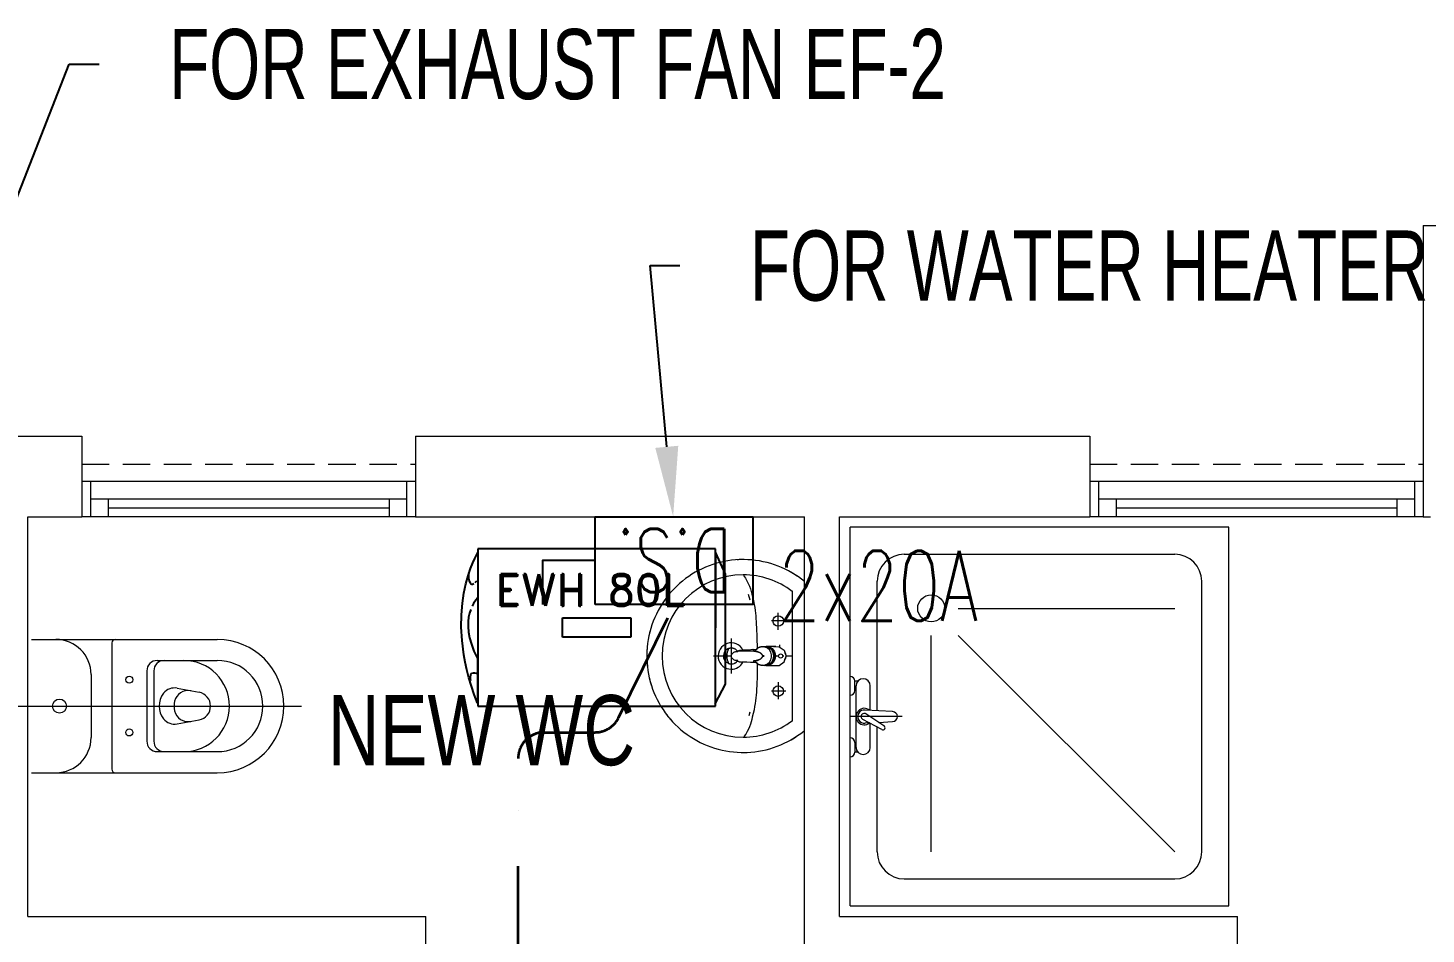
# Model space of a CAD drawing. Header units: inches. Extents: x -12418 to 57169, y -29325 to 19878.
# Drawn here: x 15618 to 19606, y 7383 to 9966 of the extents above; entities that cross this region are included whole.
import ezdxf
from ezdxf import colors
from ezdxf.entities.mleader import LeaderData, LeaderLine
from ezdxf.enums import TextEntityAlignment as Align
from ezdxf.math import Vec2, Vec3

# ---------------------------------------------------------------- set-up
doc = ezdxf.new("R2010")
doc.units = ezdxf.units.IN
doc.header["$LTSCALE"] = 25
doc.header["$MEASUREMENT"] = 0
doc.linetypes.add('00-Ground Floor$0$HIDDEN2', pattern=[0.1875, 0.125, -0.0625])
doc.linetypes.add('DASHDOT', pattern=[25.4, 12.7, -6.35, 0, -6.35])
doc.layers.get('0').update_dxf_attribs({"color": 8})
for name, color, linetype, lineweight in [('00-Ground Floor$0$72_EGR_BASE_TEXT', 252, 'Continuous', 5), ('00-Ground Floor$0$Aluminum', 251, 'Continuous', 5), ('00-Ground Floor$0$LOADING', 253, 'Continuous', 5), ('00-Ground Floor$0$P-SANR-FIXT', 6, 'Continuous', 18), ('00-Ground Floor$0$P-SANR-FIXT-1', 6, 'Continuous', 13), ('00-Ground Floor$0$Proj', 251, 'Continuous', 5), ('00-Ground Floor$0$SANIT', 250, 'Continuous', 5), ('00-Ground Floor$0$Walls', 251, 'Continuous', 5), ('E-LITE-CLNG-CNDT', 6, 'DASHDOT', 35), ('E-POWR-CIRC-NUMB', 6, 'Continuous', 25), ('E-POWR-CLNG-CNDT', 6, 'DASHDOT', 35), ('E-POWR-CTRL-NUMB', 6, 'Continuous', 25), ('E-POWR-TEXT @ 100', 6, 'Continuous', 25)]:
    doc.layers.add(name, color=color, linetype=linetype, lineweight=lineweight)
for name, color, linetype in [('E-POWR-IDEN', 101, 'Continuous'), ('e-powr-swch @ 100', 191, 'Continuous'), ('PW-ACCESSORIES', 253, 'Continuous'), ('SN-RW', 3, 'Continuous')]:
    doc.layers.add(name, color=color, linetype=linetype)
doc.styles.add('00-Ground Floor$0$X3G_ENTITY_2587F5', font='swisscl.ttf', dxfattribs={"height": 200})
doc.styles.add('DC_Elc_Romans', font='elc_romans.shx', dxfattribs={"width": 0.7})
doc.styles.add('DC_Simplex', font='SIMPLEX.shx', dxfattribs={"width": 0.7})
doc.styles.add('ROMAND', font='romand.shx')

# ---------------------------------------------------------------- blocks, each defined once
blk = doc.blocks.new('00-Ground Floor$0$SHOWER TRAY 80x80')
at = {"layer": '00-Ground Floor$0$SANIT'}
for p, q in [((0, 0), (0, 0.8)), ((0.8, 0.8), (0, 0.8)), ((0.8, 0), (0.8, 0.8)), ((0.1143, 0.7429), (0.6857, 0.7429)), ((0.0571, 0.4124), (0.0571, 0.6857)), ((0.7429, 0.1143), (0.7429, 0.6857)), ((0.2286, 0.6286), (0.6857, 0.6286)), ((0.1714, 0.1143), (0.1714, 0.5714)), ((0.2286, 0.5714), (0.6857, 0.1143)), ((0.01, 0.455), (0.01, 0.475)), ((0.0163, 0.475), (0.01, 0.475)), ((0.0125, 0.455), (0.01, 0.455)), ((0.0125, 0.335), (0.0125, 0.465)), ((0.0425, 0.4133), (0.0425, 0.465)), ((0.0895, 0.4105), (0.0316, 0.4139)), ((0.11, 0.4), (0, 0.4)), ((0.0667, 0.3728), (0.0271, 0.3939)), ((0.0407, 0.3866), (0.0316, 0.3861)), ((0.0715, 0.3808), (0.0334, 0.4058)), ((0.0425, 0.335), (0.0425, 0.3857)), ((0.0608, 0.3878), (0.0895, 0.3895)), ((0.0571, 0.1143), (0.0571, 0.3779)), ((0.01, 0.345), (0.01, 0.325)), ((0.0125, 0.345), (0.01, 0.345)), ((0.0163, 0.325), (0.01, 0.325)), ((0.1143, 0.0571), (0.6857, 0.0571)), ((0, 0), (0.8, 0))]:
    blk.add_line(p, q, dxfattribs=at)
blk.add_circle((0.1714, 0.6286), 0.0286, dxfattribs=at)
for centre, radius, start, end in [((0.1143, 0.6857), 0.0571, 90, 180), ((0.6857, 0.6857), 0.0571, 360, 90), ((0, 0.475), 0.01, 0, 90), ((0.0275, 0.465), 0.015, 0, 180), ((0, 0.455), 0.01, 270, 0), ((0.03, 0.4), 0.0175, 49.632, 309.2526), ((0.03, 0.4), 0.014, 83.2671, 276.7329), ((0.03, 0.4), 0.00676, 54.0423, 244.5873), ((0.0895, 0.4), 0.0105, 270, 90), ((0, 0.345), 0.01, 0, 90), ((0.0691, 0.3768), 0.00467, 239.3148, 59.3148), ((0, 0.325), 0.01, 270, 0), ((0.0275, 0.335), 0.015, 180, 0), ((0.1143, 0.1143), 0.0571, 180, 270), ((0.6857, 0.1143), 0.0571, 270, 360)]:
    blk.add_arc(centre, radius, start, end, dxfattribs=at)
blk = doc.blocks.new('00-Ground Floor$0$FP_138-161_A_00_GFL_-0_080_Einreichung_Grundrisse_100')
at = {"layer": '00-Ground Floor$0$P-SANR-FIXT'}
blk.add_line((-0.0044, -0.0019), (-0.0045, -0.0021), dxfattribs=at)
at = {"layer": '00-Ground Floor$0$P-SANR-FIXT', "flags": 128}
blk.add_lwpolyline([(-0.0057, -0.0037), (-0.0058, -0.0039), (-0.006, -0.004)], dxfattribs=at)
blk = doc.blocks.new('00-Ground Floor$0$FP_139-161_A_00_GFL_-0_080_Einreichung_Grundrisse_100')
at = {"layer": '00-Ground Floor$0$P-SANR-FIXT'}
blk.add_line((0.0045, -0.0022), (0.0044, -0.002), dxfattribs=at)
at = {"layer": '00-Ground Floor$0$P-SANR-FIXT', "flags": 128}
blk.add_lwpolyline([(0.006, -0.004), (0.0059, -0.0039), (0.0057, -0.0038)], dxfattribs=at)
blk = doc.blocks.new('00-Ground Floor$0$IS_Ceraplus_B8204_BIM_BG _1_ - B8204AA - CERAPLUS single lever basin mixer with pop-up waste-V137-161_A_00_GFL_-0_080_Einreichung_Grundrisse_100')
at = {"layer": '00-Ground Floor$0$P-SANR-FIXT-1'}
h = blk.add_hatch(dxfattribs=at)
h.set_pattern_fill('FP_26', color=256, style=0, pattern_type=2)
h.set_pattern_definition([(225, (0.009, 0), (0.010607, -0.010607), []), (315, (0.009, 0), (0.010607, 0.010607), [])])
h.paths.add_polyline_path([(0.0056, -0.002), (0.0058, -0.0024), (0.0058, -0.0021)])
h.paths.add_polyline_path([(0.007, -0.0039), (0.0088, -0.0045), (0.0084, -0.0043)])
at = {"layer": '00-Ground Floor$0$LOADING'}
for p, q in [((-0.028, 0), (-0.028, -0.0281)), ((-0.0274, -0.0337), (-0.0271, -0.0392)), ((-0.0262, -0.0282), (-0.0263, -0.0287)), ((0.0263, -0.0287), (0.0262, -0.0282)), ((0.0262, -0.0293), (0.0263, -0.0287)), ((0.0271, -0.0392), (0.0274, -0.0337)), ((0.028, -0.0281), (0.028, 0)), ((-0.0137, -0.0512), (-0.0129, -0.0517)), ((0.0124, -0.052), (0.0133, -0.0515)), ((0.014, -0.0647), (0.0133, -0.1077)), ((0.0185, -0.0618), (0.019, -0.0539)), ((0.019, -0.0539), (0.0188, -0.0561))]:
    blk.add_line(p, q, dxfattribs=at)
at = {"layer": '00-Ground Floor$0$LOADING', "flags": 128}
for points in [[(-0.0272, -0.0069), (-0.0266, 0.009), (-0.0165, 0.0236), (0, 0.0291)], [(0.0272, -0.0069), (0.0266, 0.009), (0.0165, 0.0236), (0, 0.0291)], [(-0.0271, -0.0393), (-0.027, -0.0403), (-0.0269, -0.0414), (-0.0267, -0.0424), (-0.0265, -0.0434), (-0.0262, -0.0444), (-0.0259, -0.0454), (-0.0255, -0.0464), (-0.0252, -0.0474), (-0.0247, -0.0484), (-0.0243, -0.0493), (-0.0238, -0.0502), (-0.0232, -0.0511), (-0.0226, -0.052), (-0.022, -0.0529), (-0.0214, -0.0537), (-0.0207, -0.0545), (-0.0199, -0.0553), (-0.0192, -0.0561), (-0.0184, -0.0568), (-0.0176, -0.0575), (-0.0173, -0.0577)], [(-0.0176, -0.0568), (-0.0224, -0.0513), (-0.0254, -0.0448), (-0.0264, -0.0376), (-0.0253, -0.0305), (-0.0222, -0.024), (-0.0172, -0.0186), (-0.0109, -0.0147), (-0.0037, -0.0127), (0.0037, -0.0127), (0.0109, -0.0147), (0.0172, -0.0186), (0.0222, -0.024), (0.0253, -0.0305), (0.0264, -0.0376), (0.0254, -0.0448), (0.0224, -0.0513), (0.0176, -0.0568)], [(0.0173, -0.0577), (0.0181, -0.057), (0.0189, -0.0563), (0.0197, -0.0556), (0.0204, -0.0548), (0.0211, -0.054), (0.0218, -0.0532), (0.0224, -0.0523), (0.023, -0.0514), (0.0236, -0.0505), (0.0241, -0.0496), (0.0246, -0.0487), (0.025, -0.0477), (0.0254, -0.0467), (0.0258, -0.0458), (0.0261, -0.0448), (0.0264, -0.0437), (0.0266, -0.0427), (0.0268, -0.0417), (0.027, -0.0407), (0.0271, -0.0396), (0.0271, -0.0393)], [(-0.019, -0.0539), (-0.0185, -0.0615), (-0.0185, -0.0618)], [(-0.0181, -0.0728), (-0.0177, -0.083), (-0.0172, -0.0938)], [(-0.0162, -0.0579), (-0.0156, -0.058), (-0.0151, -0.0581), (-0.0146, -0.0583), (-0.0142, -0.0586), (-0.0139, -0.0588), (-0.0138, -0.0591)], [(-0.0138, -0.0591), (-0.0139, -0.0612), (-0.014, -0.0633)], [(0.0138, -0.0591), (0.0139, -0.0588), (0.0142, -0.0586), (0.0146, -0.0583), (0.0151, -0.0581), (0.0156, -0.058), (0.0162, -0.0579)], [(0.014, -0.0633), (0.0139, -0.0612), (0.0138, -0.0591)], [(0.0171, -0.0578), (0.0174, -0.0575), (0.0176, -0.0568)], [(0.0172, -0.0938), (0.0177, -0.083), (0.0181, -0.0728)], [(0.0184, -0.0651), (0.0184, -0.0652), (0.0184, -0.0652), (0.0184, -0.0652), (0.0184, -0.0654), (0.0184, -0.0655)], [(-0.0129, -0.1142), (-0.0124, -0.1161), (-0.0118, -0.1179), (-0.0109, -0.1197), (-0.0098, -0.1214), (-0.0084, -0.123), (-0.0067, -0.1244), (-0.0047, -0.1255), (-0.0025, -0.1263), (0, -0.1266)], [(0, -0.1266), (0.0025, -0.1263), (0.0047, -0.1255), (0.0067, -0.1244), (0.0084, -0.123), (0.0098, -0.1214), (0.0109, -0.1197), (0.0118, -0.1179), (0.0124, -0.1161), (0.0129, -0.1142)]]:
    blk.add_lwpolyline(points, dxfattribs=at)
at = {"layer": '00-Ground Floor$0$LOADING'}
for centre, radius, start, end in [((0, 0.0135), 0.00603, 0, 180), ((0, 0.0135), 0.00603, 180, 0), ((-0.009, 0), 0.005, 300, 315), ((0.009, 0), 0.005, 225, 240)]:
    blk.add_arc(centre, radius, start, end, dxfattribs=at)
for centre, major_axis, start_param, end_param in [((0, -0.0281), (-0.028, 0), 4.712389, 6.47291), ((0, -0.0321), (0.0275, 0), 3.141823, 3.202701), ((0, -0.0321), (0.0275, 0), 3.239313, 3.439417), ((0, -0.0281), (0.028, 0), 3.371221, 3.483334), ((0, -0.0287), (0.0267, 0), 1.570796, 3.036556), ((0, -0.0287), (0.0263, 0), 2.625648, 2.791756), ((0, -0.0287), (-0.0263, 0), 4.712389, 5.759587), ((0, -0.0281), (0.028, 0), 6.093357, 7.853982), ((0, -0.0287), (0.0267, 0), 0.105099, 1.570796), ((0, -0.0287), (0.0262, 0), 0.523599, 1.570796), ((0, -0.0287), (0.0262, 0), 0.349919, 0.515945), ((0, -0.0287), (0.0267, 0), 6.059374, 6.108652), ((0, -0.0321), (0.0275, 0), 5.985527, 6.185455), ((0, -0.0281), (0.028, 0), 5.94107, 6.05344), ((0, -0.0321), (0.0275, 0), 6.222066, 6.282955), ((0, -0.0312), (0.0248, 0), 4.111947, 4.191073), ((0, -0.0281), (0.028, 0), 4.202431, 4.259552), ((0, -0.0287), (0.0263, 0), 4.169225, 4.2325), ((0, -0.0281), (0.028, 0), 5.172057, 5.222265)]:
    blk.add_ellipse(centre, major_axis=major_axis, ratio=0.961262, start_param=start_param, end_param=end_param, dxfattribs=at)
for points, knots in [([(-0.0215, -0.0162), (-0.0216, -0.0163), (-0.0219, -0.0167), (-0.0227, -0.0177), (-0.0238, -0.0192), (-0.0249, -0.0211), (-0.0258, -0.0231), (-0.0266, -0.0253), (-0.0273, -0.0282), (-0.0275, -0.0305), (-0.0275, -0.0321)], [0.7859035, 0.7859035, 0.7859035, 0.7859035, 0.7916667, 0.8055556, 0.8333333, 0.8611111, 0.8888889, 0.9166667, 0.9444444, 1, 1, 1, 1]), ([(0.021, -0.0157), (0.0208, -0.0154), (0.0203, -0.0149), (0.0192, -0.0139), (0.0177, -0.0127), (0.0161, -0.0117), (0.0148, -0.0109), (0.0138, -0.0104), (0.0127, -0.0099), (0.0113, -0.0093), (0.0087, -0.0084), (0.0048, -0.0075), (0, -0.0071), (-0.0048, -0.0075), (-0.0087, -0.0084), (-0.0113, -0.0093), (-0.0127, -0.0099), (-0.0138, -0.0104), (-0.0148, -0.0109), (-0.0161, -0.0117), (-0.0177, -0.0127), (-0.0191, -0.0139), (-0.0202, -0.0149), (-0.0208, -0.0154), (-0.021, -0.0157)], [0.2222222, 0.2222222, 0.2222222, 0.2222222, 0.2361111, 0.25, 0.2777778, 0.3055556, 0.3194444, 0.3333333, 0.3472222, 0.3611111, 0.3888889, 0.4444444, 0.5, 0.5555556, 0.6111111, 0.6388889, 0.6527778, 0.6666667, 0.6805556, 0.6944444, 0.7222222, 0.75, 0.7638889, 0.7777778, 0.7777778, 0.7777778, 0.7777778]), ([(0, -0.0378), (-0.0005, -0.038), (-0.0012, -0.0384), (-0.0021, -0.0389), (-0.0028, -0.0393), (-0.0035, -0.0397), (-0.0042, -0.04), (-0.0049, -0.0405), (-0.0055, -0.0409), (-0.0061, -0.0414), (-0.0067, -0.0419), (-0.0072, -0.0424), (-0.0078, -0.0429), (-0.0083, -0.0435), (-0.0088, -0.0441), (-0.0092, -0.0446), (-0.0096, -0.0452), (-0.01, -0.0459), (-0.0103, -0.0466), (-0.0105, -0.0472), (-0.0107, -0.0477), (-0.0108, -0.0481), (-0.0109, -0.0484), (-0.0111, -0.0489), (-0.0114, -0.0497), (-0.0118, -0.0509), (-0.0122, -0.0521), (-0.0124, -0.053), (-0.0126, -0.0537), (-0.0128, -0.0544), (-0.0129, -0.0552), (-0.0131, -0.0559), (-0.0132, -0.0566), (-0.0134, -0.0572), (-0.0136, -0.0581), (-0.0137, -0.0587), (-0.0138, -0.0591)], [0, 0, 0, 0, 0.055556, 0.083333, 0.111111, 0.138889, 0.166667, 0.194444, 0.222222, 0.25, 0.277778, 0.305556, 0.333333, 0.361111, 0.388889, 0.416667, 0.444444, 0.472222, 0.5, 0.527778, 0.541667, 0.555556, 0.569444, 0.583333, 0.611111, 0.666667, 0.722222, 0.75, 0.777778, 0.805556, 0.833333, 0.861111, 0.888889, 0.916667, 0.944444, 1, 1, 1, 1]), ([(0, -0.0357), (-0.0006, -0.0357), (-0.0013, -0.0357), (-0.002, -0.0357), (-0.0022, -0.0357)], [0, 0, 0, 0, 0.1, 0.1298359, 0.1298359, 0.1298359, 0.1298359]), ([(0.0022, -0.0357), (0.002, -0.0357), (0.0013, -0.0357), (0.0006, -0.0357), (0, -0.0357)], [0.8701578, 0.8701578, 0.8701578, 0.8701578, 0.9, 1, 1, 1, 1]), ([(0.0138, -0.0591), (0.0137, -0.0587), (0.0136, -0.0581), (0.0134, -0.0572), (0.0132, -0.0566), (0.0131, -0.0559), (0.0129, -0.0552), (0.0128, -0.0544), (0.0126, -0.0537), (0.0124, -0.053), (0.0122, -0.0521), (0.0118, -0.0509), (0.0114, -0.0497), (0.0111, -0.0489), (0.0109, -0.0484), (0.0108, -0.0481), (0.0107, -0.0477), (0.0105, -0.0472), (0.0103, -0.0466), (0.01, -0.0459), (0.0096, -0.0452), (0.0092, -0.0446), (0.0088, -0.0441), (0.0083, -0.0435), (0.0078, -0.0429), (0.0072, -0.0424), (0.0067, -0.0419), (0.0061, -0.0414), (0.0055, -0.0409), (0.0049, -0.0405), (0.0042, -0.04), (0.0035, -0.0397), (0.0028, -0.0393), (0.0021, -0.0389), (0.0012, -0.0384), (0.0005, -0.038), (0, -0.0378)], [0, 0, 0, 0, 0.055556, 0.083333, 0.111111, 0.138889, 0.166667, 0.194444, 0.222222, 0.25, 0.277778, 0.333333, 0.388889, 0.416667, 0.430556, 0.444444, 0.458333, 0.472222, 0.5, 0.527778, 0.555556, 0.583333, 0.611111, 0.638889, 0.666667, 0.694444, 0.722222, 0.75, 0.777778, 0.805556, 0.833333, 0.861111, 0.888889, 0.916667, 0.944444, 1, 1, 1, 1]), ([(0.0275, -0.0321), (0.0275, -0.0305), (0.0273, -0.0282), (0.0266, -0.0253), (0.0258, -0.0231), (0.0249, -0.0211), (0.0238, -0.0192), (0.0227, -0.0177), (0.0219, -0.0167), (0.0216, -0.0163), (0.0215, -0.0162)], [0, 0, 0, 0, 0.0555556, 0.0833333, 0.1111111, 0.1388889, 0.1666667, 0.1944444, 0.2083333, 0.2142181, 0.2142181, 0.2142181, 0.2142181]), ([(-0.0188, -0.0538), (-0.0188, -0.0547), (-0.0186, -0.0582), (-0.0185, -0.0619), (-0.0184, -0.0646)], [0.6724021, 0.6724021, 0.6724021, 0.6724021, 0.75, 1, 1, 1, 1]), ([(-0.0162, -0.0579), (-0.0162, -0.0578), (-0.0163, -0.0578), (-0.0165, -0.0577), (-0.0166, -0.0575), (-0.0167, -0.0574), (-0.0169, -0.0573), (-0.017, -0.0572), (-0.0172, -0.0571), (-0.0173, -0.057), (-0.0175, -0.0569), (-0.0176, -0.0568)], [0, 0, 0, 0, 0.1, 0.2, 0.3, 0.4, 0.5, 0.6, 0.7, 0.8, 1, 1, 1, 1]), ([(-0.0148, -0.0587), (-0.015, -0.0586), (-0.0159, -0.0583), (-0.0167, -0.058), (-0.0172, -0.0578)], [0.8, 0.8, 0.8, 0.8, 0.85, 1, 1, 1, 1]), ([(0.0141, -0.0613), (0.0141, -0.0611), (0.0143, -0.0608), (0.0145, -0.0604), (0.0148, -0.06), (0.0151, -0.0596), (0.0153, -0.0594), (0.0155, -0.0592), (0.0156, -0.059), (0.0158, -0.0588), (0.016, -0.0587), (0.0163, -0.0585), (0.0165, -0.0583), (0.0166, -0.0582)], [0.3333333, 0.3333333, 0.3333333, 0.3333333, 0.4166667, 0.5, 0.5833333, 0.6666667, 0.7083333, 0.75, 0.7916667, 0.8333333, 0.875, 0.9166667, 1, 1, 1, 1]), ([(0.0176, -0.0568), (0.0175, -0.0569), (0.0173, -0.057), (0.0172, -0.0571), (0.017, -0.0572), (0.0169, -0.0573), (0.0167, -0.0574), (0.0166, -0.0575), (0.0165, -0.0577), (0.0163, -0.0578), (0.0162, -0.0578), (0.0162, -0.0579)], [0, 0, 0, 0, 0.2, 0.3, 0.4, 0.5, 0.6, 0.7, 0.8, 0.9, 1, 1, 1, 1]), ([(0.0184, -0.0646), (0.0185, -0.0619), (0.0186, -0.0582), (0.0188, -0.0547), (0.0188, -0.0538)], [0, 0, 0, 0, 0.25, 0.3275586, 0.3275586, 0.3275586, 0.3275586]), ([(-0.0131, -0.1116), (-0.0132, -0.1115), (-0.0135, -0.1109), (-0.0141, -0.1099), (-0.0147, -0.1086), (-0.0153, -0.1072), (-0.0159, -0.1053), (-0.0167, -0.1021), (-0.0171, -0.0992), (-0.0171, -0.0973)], [0.4856715, 0.4856715, 0.4856715, 0.4856715, 0.5, 0.55, 0.6, 0.65, 0.7, 0.8, 1, 1, 1, 1]), ([(-0.0132, -0.1091), (-0.0132, -0.1096), (-0.0132, -0.1103), (-0.0132, -0.1111), (-0.0132, -0.1115), (-0.0132, -0.1118), (-0.0131, -0.1122), (-0.0131, -0.1125), (-0.0131, -0.1128), (-0.0131, -0.1131), (-0.013, -0.1134), (-0.013, -0.1138), (-0.0129, -0.1141), (-0.0129, -0.1142)], [0.2, 0.2, 0.2, 0.2, 0.4, 0.5, 0.55, 0.6, 0.65, 0.7, 0.75, 0.8, 0.85, 0.9, 1, 1, 1, 1]), ([(0.0129, -0.1142), (0.0129, -0.1141), (0.013, -0.1138), (0.013, -0.1134), (0.0131, -0.1131), (0.0131, -0.1128), (0.0131, -0.1125), (0.0131, -0.1122), (0.0132, -0.1118), (0.0132, -0.1115), (0.0132, -0.1111), (0.0132, -0.1103), (0.0132, -0.1096), (0.0132, -0.1091)], [0, 0, 0, 0, 0.1, 0.15, 0.2, 0.25, 0.3, 0.35, 0.4, 0.45, 0.5, 0.6, 0.8, 0.8, 0.8, 0.8]), ([(0.0131, -0.1116), (0.0133, -0.1113), (0.0137, -0.1106), (0.0142, -0.1096), (0.0147, -0.1084), (0.0153, -0.1072), (0.0159, -0.1053), (0.0167, -0.1021), (0.0171, -0.0992), (0.0171, -0.0973)], [-0.5143371, -0.5143371, -0.5143371, -0.5143371, -0.475, -0.4375, -0.4, -0.35, -0.3, -0.2, 0, 0, 0, 0])]:
    blk.add_open_spline(points, degree=3, knots=knots, dxfattribs=at)
for points in [[(-0.0184, -0.0646), (-0.0183, -0.0659), (-0.0182, -0.0684), (-0.0181, -0.0709), (-0.0181, -0.0721)], [(-0.0172, -0.0578), (-0.0171, -0.0578), (-0.0169, -0.058), (-0.0167, -0.0581), (-0.0166, -0.0582)], [(-0.0162, -0.0579), (-0.0162, -0.0579), (-0.0164, -0.0581), (-0.0165, -0.0582), (-0.0166, -0.0583), (-0.0166, -0.0582), (-0.0166, -0.0582)], [(-0.0166, -0.0582), (-0.0163, -0.0585), (-0.0156, -0.059), (-0.0148, -0.0599), (-0.0142, -0.0609), (-0.0139, -0.0617), (-0.0138, -0.0621)], [(-0.014, -0.0633), (-0.014, -0.0633), (-0.014, -0.0633), (-0.014, -0.0633)], [(-0.014, -0.0646), (-0.014, -0.0644), (-0.014, -0.064), (-0.014, -0.0635), (-0.014, -0.0633)], [(0.014, -0.0633), (0.014, -0.0633), (0.014, -0.0633), (0.014, -0.0633)], [(0.014, -0.0633), (0.014, -0.0635), (0.014, -0.064), (0.014, -0.0644), (0.014, -0.0647)], [(0.0172, -0.0578), (0.0168, -0.0579), (0.0158, -0.0583), (0.0147, -0.0587), (0.0141, -0.059)], [(0.0166, -0.0582), (0.0166, -0.0582), (0.0166, -0.0583), (0.0165, -0.0582), (0.0164, -0.0581), (0.0162, -0.0579), (0.0162, -0.0579)], [(0.0166, -0.0582), (0.0167, -0.0582), (0.0168, -0.0581), (0.0169, -0.058), (0.0169, -0.058)], [(0.0169, -0.058), (0.017, -0.0579), (0.0171, -0.0579), (0.0171, -0.0578)], [(0.0181, -0.0721), (0.0181, -0.0709), (0.0182, -0.0684), (0.0183, -0.0659), (0.0184, -0.0646)], [(-0.0172, -0.0938), (-0.0172, -0.0944), (-0.0172, -0.0956), (-0.0171, -0.0967), (-0.0171, -0.0973)], [(0.0171, -0.0973), (0.0171, -0.0967), (0.0172, -0.0956), (0.0172, -0.0944), (0.0172, -0.0938)]]:
    blk.add_open_spline(points, degree=3, dxfattribs=at)
for name in ['00-Ground Floor$0$FP_138-161_A_00_GFL_-0_080_Einreichung_Grundrisse_100', '00-Ground Floor$0$FP_139-161_A_00_GFL_-0_080_Einreichung_Grundrisse_100']:
    blk.add_blockref(name, (0, 0), dxfattribs=at)
blk = doc.blocks.new('00-Ground Floor')
at = {"layer": '00-Ground Floor$0$Aluminum'}
for p, q in [((16722.8, 8672.6, 0), (15771.5, 8672.6, 0)), ((15796.5, 8672.6, 0), (15796.5, 8572.6, 0)), ((16697.8, 8672.6, 0), (16697.8, 8572.6, 0)), ((19597.7, 8672.6, 0), (18646.4, 8672.6, 0)), ((18671.4, 8672.6, 0), (18671.4, 8572.6, 0)), ((19572.7, 8672.6, 0), (19572.7, 8572.6, 0)), ((16697.8, 8622.6, 0), (15796.5, 8622.6, 0)), ((15846.5, 8622.6, 0), (15846.5, 8572.6, 0)), ((16647.8, 8622.6, 0), (16647.8, 8572.6, 0)), ((19572.7, 8622.6, 0), (18671.4, 8622.6, 0)), ((18721.4, 8622.6, 0), (18721.4, 8572.6, 0)), ((19522.7, 8622.6, 0), (19522.7, 8572.6, 0)), ((15846.5, 8597.6, 0), (16647.8, 8597.6, 0)), ((18721.4, 8597.6, 0), (19522.7, 8597.6, 0)), ((16722.8, 8572.6, 0), (15771.5, 8572.6, 0)), ((19597.7, 8572.6, 0), (18646.4, 8572.6, 0))]:
    blk.add_line(p, q, dxfattribs=at)
at = {"layer": '00-Ground Floor$0$LOADING'}
for p, q in [((17832.9, 7967.9, 0), (17832.9, 8382.8, 0)), ((17671.7, 8351.6, 0), (17677.2, 8335.1, 0)), ((17797.8, 8360.9, 0), (17797.8, 7989.8, 0)), ((17757.9, 8249.7, 0), (17757.9, 8298.7, 0)), ((17779.9, 8275.3, 0), (17738.2, 8275.3, 0)), ((17624, 8225.3, 0), (17624, 8125.3, 0)), ((17624.7, 8175.3, 0), (17573.1, 8175.3, 0)), ((17750.1, 8175.3, 0), (17747.9, 8175.3, 0)), ((17758.9, 8175.3, 0), (17753.4, 8175.3, 0)), ((17762.9, 8201.2, 0), (17762.9, 8206.8, 0)), ((17773.5, 8175.3, 0), (17770.7, 8175.3, 0)), ((17797.8, 8175.3, 0), (17780.3, 8175.3, 0)), ((17762.9, 8149.3, 0), (17762.9, 8150.5, 0)), ((17757.9, 8100.9, 0), (17757.9, 8051.9, 0)), ((17779.9, 8075.3, 0), (17738.2, 8075.3, 0)), ((17677, 8014.9, 0), (17673.6, 8004.6, 0))]:
    blk.add_line(p, q, dxfattribs=at)
at = {"layer": '00-Ground Floor$0$LOADING', "elevation": 0, "flags": 128}
for points in [[(17657.9, 8450.3), (17646.9, 8450.1), (17636, 8449.4), (17625, 8448.3), (17614.1, 8446.8), (17603.3, 8444.8), (17592.6, 8442.4), (17581.9, 8439.6), (17571.4, 8436.4), (17561.1, 8432.7), (17550.8, 8428.6), (17540.8, 8424.1), (17530.9, 8419.2), (17521.3, 8414), (17511.9, 8408.3), (17502.7, 8402.3), (17493.7, 8395.9), (17485, 8389.1), (17476.6, 8382.1), (17468.5, 8374.6), (17460.7, 8366.9), (17453.2, 8358.9), (17446, 8350.5), (17439.1, 8341.9), (17432.7, 8333), (17426.5, 8323.9), (17420.8, 8314.5), (17415.4, 8304.9), (17410.4, 8295.1), (17405.8, 8285.1), (17401.6, 8275), (17397.8, 8264.6), (17394.5, 8254.2), (17391.5, 8243.6), (17389, 8232.9), (17386.9, 8222.1), (17385.3, 8211.2), (17384.1, 8200.2), (17383.3, 8189.3), (17382.9, 8178.3), (17383, 8167.3), (17383.6, 8156.3), (17384.6, 8145.3), (17386, 8134.4), (17387.8, 8123.6), (17390.1, 8112.8), (17392.8, 8102.2), (17396, 8091.6), (17399.5, 8081.2), (17403.5, 8071), (17407.9, 8060.9), (17412.6, 8051), (17417.8, 8041.3), (17423.4, 8031.8), (17429.3, 8022.5), (17435.6, 8013.5), (17442.2, 8004.7), (17449.2, 7996.2), (17456.6, 7988), (17464.2, 7980.1), (17472.2, 7972.5), (17480.4, 7965.3), (17489, 7958.3), (17497.8, 7951.8), (17506.9, 7945.5), (17516.2, 7939.7), (17525.7, 7934.2), (17535.5, 7929.1), (17545.4, 7924.4), (17555.5, 7920.1), (17565.8, 7916.2), (17576.2, 7912.7), (17586.8, 7909.7), (17597.5, 7907), (17608.3, 7904.8), (17619.1, 7903.1), (17630, 7901.7), (17641, 7900.8), (17652, 7900.4), (17657.9, 7900.3)], [(17832.9, 8387.4), (17824.3, 8394.3), (17815.4, 8400.8), (17806.3, 8406.9), (17796.9, 8412.6), (17787.3, 8418), (17777.5, 8423), (17767.5, 8427.5), (17757.3, 8431.7), (17747, 8435.5), (17736.5, 8438.8), (17725.9, 8441.8), (17715.2, 8444.3), (17704.4, 8446.4), (17693.5, 8448), (17682.6, 8449.2), (17671.6, 8450), (17660.6, 8450.3), (17657.9, 8450.3)], [(17657.9, 7900.3), (17668.9, 7900.5), (17679.9, 7901.2), (17690.8, 7902.3), (17701.7, 7903.8), (17712.6, 7905.8), (17723.3, 7908.2), (17733.9, 7911), (17744.4, 7914.3), (17754.8, 7917.9), (17765, 7922), (17775.1, 7926.5), (17784.9, 7931.4), (17794.6, 7936.7), (17804, 7942.3), (17813.2, 7948.3), (17822.2, 7954.7), (17830.8, 7961.5), (17832.9, 7963.2)]]:
    blk.add_lwpolyline(points, dxfattribs=at)
at = {"layer": '00-Ground Floor$0$LOADING'}
for centre in [(17757.9, 8275.3, 0), (17757.9, 8075.3, 0)]:
    blk.add_circle(centre, 15, dxfattribs=at)
for centre, radius, start, end in [((17657.9, 8175.3, 0), 275, 90, 93.6225), ((17657.9, 8175.3, 0), 275, 55.9324, 60.3591), ((17657.9, 8175.3, 0), 231.5, 90, 270), ((17657.9, 8175.3, 0), 231.5, 52.8209, 90), ((17657.9, 8175.3, 0), 275, 150, 155.6589), ((17657.9, 8175.3, 0), 275, 162, 167.5535), ((17657.9, 8175.3, 0), 275, 174, 186), ((17624, 8175.3, 0), 37.5, 27.1305, 270), ((17624, 8175.3, 0), 22.5, 39.5025, 270), ((17657.9, 8175.3, 0), 47, 153.4433, 206.5567), ((17624, 8175.3, 0), 22.5, 107.0466, 111.508), ((17624, 8175.3, 0), 22.5, 90, 103.3417), ((17624, 8175.3, 0), 22.5, 66.725, 72.0134), ((17624, 8175.3, 0), 22.5, 48.0808, 53.3939), ((17762.9, 8175.3, 0), 17.5, 161.9463, 168.2346), ((17762.9, 8175.3, 0), 17.5, 324.0899, 35.9101), ((17624, 8175.3, 0), 22.5, 248.492, 252.9534), ((17624, 8175.3, 0), 22.5, 256.6583, 270), ((17624, 8175.3, 0), 22.5, 270, 321.4286), ((17624, 8175.3, 0), 37.5, 270, 331.4146), ((17624, 8175.3, 0), 22.5, 287.9887, 293.276), ((17624, 8175.3, 0), 22.5, 306.616, 311.9265), ((17762.9, 8175.3, 0), 17.5, 338.869, 353.8798), ((17657.9, 8175.3, 0), 275, 192.9241, 198), ((17657.9, 8175.3, 0), 275, 217.6689, 222), ((17657.9, 8175.3, 0), 231.5, 270, 307.1791), ((17657.9, 8175.3, 0), 275, 299.6409, 304.0676)]:
    blk.add_arc(centre, radius, start, end, dxfattribs=at)
for points, knots in [([(17658.8, 8404.7, 0), (17673.9, 8385.6, 0), (17691.8, 8318.4, 0), (17694.2, 8283.7, 0), (17697.2, 8225, 0), (17697.8, 8195.9, 0)], [0.0392191, 0.0392191, 0.0392191, 0.0392191, 0.1715289, 0.4228457, 0.6475389, 0.6475389, 0.6475389, 0.6475389]), ([(17641.6, 8189.4, 0), (17639.8, 8191.6, 0), (17634.6, 8196, 0), (17627.9, 8197.8, 0), (17624, 8197.8, 0)], [0.7144203, 0.7144203, 0.7144203, 0.7144203, 0.8333333, 1, 1, 1, 1]), ([(17780, 8179, 0), (17779.8, 8179.9, 0), (17779.3, 8181.7, 0), (17778.4, 8183.5, 0), (17777.9, 8184.4, 0)], [0.5653198, 0.5653198, 0.5653198, 0.5653198, 0.6111111, 0.6666667, 0.6666667, 0.6666667, 0.6666667]), ([(17624, 8152.8, 0), (17626.6, 8152.8, 0), (17631.9, 8153.7, 0), (17637.8, 8157.1, 0), (17640.6, 8160.1, 0), (17641.6, 8161.3, 0)], [0, 0, 0, 0, 0.1111111, 0.2222222, 0.285568, 0.285568, 0.285568, 0.285568]), ([(17698.2, 8154.4, 0), (17698.1, 8124.1, 0), (17695.8, 8064, 0), (17690.7, 8023.9, 0), (17674.4, 7963.8, 0), (17660, 7946.1, 0)], [0.7533082, 0.7533082, 0.7533082, 0.7533082, 0.9865548, 1.235629, 1.3638988, 1.3638988, 1.3638988, 1.3638988]), ([(17777.9, 8166.3, 0), (17778.2, 8166.7, 0), (17778.7, 8167.6, 0), (17779.4, 8169.4, 0), (17779.8, 8170.7, 0), (17780, 8171.6, 0)], [0.3333333, 0.3333333, 0.3333333, 0.3333333, 0.3611111, 0.3888889, 0.4346482, 0.4346482, 0.4346482, 0.4346482])]:
    blk.add_open_spline(points, degree=3, knots=knots, dxfattribs=at)
for points in [[(17797.8, 8360.5, 0), (17797.8, 8360.6, 0), (17797.8, 8360.7, 0), (17797.8, 8360.9, 0)], [(17624, 8197.8, 0), (17622.6, 8197.8, 0), (17619.9, 8197.6, 0), (17617.2, 8196.8, 0), (17615.9, 8196.3, 0)], [(17780.4, 8176.2, 0), (17780.4, 8176.6, 0), (17780.3, 8177.1, 0), (17780.3, 8177.5, 0)], [(17615.9, 8154.3, 0), (17617.2, 8153.8, 0), (17619.9, 8153.1, 0), (17622.6, 8152.8, 0), (17624, 8152.8, 0)], [(17780.3, 8173.1, 0), (17780.3, 8173.6, 0), (17780.4, 8174, 0), (17780.4, 8174.5, 0)], [(17797.8, 7989.8, 0), (17797.8, 7989.9, 0), (17797.8, 7990, 0), (17797.8, 7990.1, 0)]]:
    blk.add_open_spline(points, degree=3, dxfattribs=at)
at = {"layer": '00-Ground Floor$0$Proj', "linetype": '00-Ground Floor$0$HIDDEN2', "ltscale": 25}
for p, q in [((15771.5, 8722.6, 0), (16722.8, 8722.6, 0)), ((18646.4, 8722.6, 0), (19597.7, 8722.6, 0))]:
    blk.add_line(p, q, dxfattribs=at)
at = {"layer": '00-Ground Floor$0$SANIT'}
for p, q in [((15627.9, 8222.6, 0), (16157.9, 8222.6, 0)), ((15856.9, 8212.6, 0), (15856.9, 7852.6, 0)), ((15986.9, 8162.6, 0), (16157.9, 8162.6, 0)), ((15797.9, 8122.6, 0), (15797.9, 7942.6, 0)), ((15956.9, 8132.6, 0), (15956.9, 7932.6, 0)), ((15976.9, 8132.6, 0), (15976.9, 7932.6, 0)), ((16043.5, 8083.6, 0), (16106, 8071.9, 0)), ((15567.9, 8032.6, 0), (16397.9, 8032.6, 0)), ((16043.5, 7981.6, 0), (16106, 7993.3, 0)), ((15986.9, 7902.6, 0), (16157.9, 7902.6, 0)), ((15627.9, 7842.6, 0), (16157.9, 7842.6, 0))]:
    blk.add_line(p, q, dxfattribs=at)
for centre, radius in [((15906.9, 8107.8, 0), 10), ((15707.9, 8032.6, 0), 20), ((15906.9, 7957.3, 0), 10)]:
    blk.add_circle(centre, radius, dxfattribs=at)
for centre, radius, start, end in [((15697.9, 8122.6, 0), 100, 0, 90), ((15866.9, 8212.6, 0), 10, 90, 180), ((16157.9, 8032.6, 0), 190, 270, 90), ((15986.9, 8132.6, 0), 30, 90, 180), ((16006.9, 8132.6, 0), 30, 90, 180), ((16062.6, 8032.6, 0), 130, 270, 90), ((16157.9, 8032.6, 0), 130, 270, 90), ((16050.8, 8032.6, 0), 58.8, 141.525, 218.475), ((16036.1, 8044.2, 0), 40, 79.4289, 141.525), ((16075.1, 8037, 0), 40, 79.4289, 166.4176), ((16098.7, 8032.6, 0), 40, 280.5711, 79.4289), ((16093.3, 8032.6, 0), 58.8, 166.4176, 193.5824), ((16075.1, 8028.2, 0), 40, 193.5824, 280.5711), ((16036.1, 8020.9, 0), 40, 218.475, 280.5711), ((15697.9, 7942.6, 0), 100, 270, 0), ((15986.9, 7932.6, 0), 30, 180, 270), ((16006.9, 7932.6, 0), 30, 180, 270), ((15866.9, 7852.6, 0), 10, 180, 270)]:
    blk.add_arc(centre, radius, start, end, dxfattribs=at)
at = {"layer": '00-Ground Floor$0$Walls'}
for p, q in [((19597.7, 9402.6, 0), (19597.7, 8572.6, 0)), ((19597.7, 9402.6, 0), (20228.8, 9402.6, 0)), ((13847.9, 8802.6, 0), (15771.5, 8802.6, 0)), ((15771.5, 8802.6, 0), (15771.5, 8572.6, 0)), ((16722.8, 8802.6, 0), (18646.4, 8802.6, 0)), ((16722.8, 8802.6, 0), (16722.8, 8572.6, 0)), ((18646.4, 8802.6, 0), (18646.4, 8572.6, 0)), ((15617.9, 8572.6, 0), (15771.5, 8572.6, 0)), ((15617.9, 7432.6, 0), (15617.9, 8572.6, 0)), ((16722.8, 8572.6, 0), (17832.9, 8572.6, 0)), ((16722.8, 8572.6, 0), (17832.9, 8572.6, 0)), ((17832.9, 6139.1, 0), (17832.9, 8572.6, 0)), ((17832.9, 6139.1, 0), (17832.9, 8572.6, 0)), ((17932.9, 8572.6, 0), (18646.4, 8572.6, 0)), ((17932.9, 7432.6, 0), (17932.9, 8572.6, 0)), ((19597.7, 8572.6, 0), (19618.7, 8572.6)), ((15617.9, 7432.6, 0), (16752.9, 7432.6, 0)), ((16752.9, 7332.6, 0), (16752.9, 7432.6, 0)), ((17932.9, 7432.6, 0), (19067.9, 7432.6, 0)), ((19067.9, 7332.6, 0), (19067.9, 7432.6, 0))]:
    blk.add_line(p, q, dxfattribs=at)
at = {"layer": '00-Ground Floor$0$LOADING', "xscale": -1000, "yscale": 1000, "zscale": 1000, "rotation": 270}
blk.add_blockref('00-Ground Floor$0$IS_Ceraplus_B8204_BIM_BG _1_ - B8204AA - CERAPLUS single lever basin mixer with pop-up waste-V137-161_A_00_GFL_-0_080_Einreichung_Grundrisse_100', (17751.3, 8175.3, 0), dxfattribs=at)
at = {"layer": '00-Ground Floor$0$SANIT', "xscale": 1350.000000000878, "yscale": 1350.000000000878, "zscale": 1350.000000000878}
blk.add_blockref('00-Ground Floor$0$SHOWER TRAY 80x80', (17962.9, 7462.6, 0), dxfattribs=at)
at = {"layer": '00-Ground Floor$0$72_EGR_BASE_TEXT', "style": '00-Ground Floor$0$X3G_ENTITY_2587F5'}
blk.add_text('NEW WC', height=200, dxfattribs=at).set_placement((16473, 7863.9, 0))
blk = doc.blocks.new('80L')
at = {"layer": 'PW-ACCESSORIES', "linetype": 'Continuous'}
for p, q in [((-114425.1, -157022.5), (-115102.8, -157022.5)), ((-115102.8, -157022.5), (-115102.8, -157471.2)), ((-114425.1, -157031.9), (-114426.4, -157464.4)), ((-114425.1, -157471.2), (-114425.1, -157022.5)), ((-114396.3, -157094.8), (-114425.1, -157031.9)), ((-115124.3, -157079.1), (-115117.6, -157062.9)), ((-115117.6, -157062.9), (-115111.8, -157049.9)), ((-115111.8, -157049.9), (-115107.3, -157040.5)), ((-115107.3, -157040.5), (-115103.7, -157034.6)), ((-115103.7, -157034.6), (-115102.8, -157032.8)), ((-115102.8, -157032.8), (-115102.8, -157191.4)), ((-115137.4, -157122.2), (-115130.6, -157099.3)), ((-115130.6, -157099.3), (-115124.3, -157079.1)), ((-115129.7, -157091.2), (-115129.7, -157093.5)), ((-115129.7, -157093.5), (-115129.7, -157098.9)), ((-115129.7, -157098.9), (-115129.3, -157106.5)), ((-115129.3, -157106.5), (-115127.9, -157114.1)), ((-114396.3, -157408.7), (-114396.3, -157094.8)), ((-115147.2, -157177.9), (-115142.7, -157148.7)), ((-115142.7, -157148.7), (-115137.4, -157122.2)), ((-115127.9, -157114.1), (-115125.2, -157120.4)), ((-115125.2, -157120.4), (-115123.4, -157122.2)), ((-115123.4, -157122.2), (-115120.7, -157123.1)), ((-115120.7, -157123.1), (-115118, -157123.1)), ((-115118, -157123.1), (-115114.5, -157121.7)), ((-115110.4, -157118.6), (-115105.9, -157113.7)), ((-115149.9, -157210.7), (-115147.2, -157177.9)), ((-115115.3, -157178.8), (-115119.4, -157186.4)), ((-115111.8, -157172.5), (-115115.3, -157178.8)), ((-115108.2, -157167.6), (-115111.8, -157172.5)), ((-115105.5, -157164), (-115108.2, -157167.6)), ((-115102.8, -157161.3), (-115105.5, -157164)), ((-115102.8, -157191.4), (-115104.1, -157462.2)), ((-115150.4, -157245.7), (-115149.9, -157210.7)), ((-115130.6, -157230), (-115131.1, -157244.4)), ((-115129.3, -157217), (-115130.6, -157230)), ((-115126.6, -157205.7), (-115129.3, -157217)), ((-115123, -157195.4), (-115126.6, -157205.7)), ((-114861.2, -157274.5), (-114861.2, -157219.2)), ((-114861.2, -157219.2), (-114666.7, -157219.2)), ((-114666.7, -157219.2), (-114666.7, -157274.5)), ((-115148.1, -157283.9), (-115150.4, -157245.7)), ((-115131.1, -157244.4), (-115129.7, -157260.1)), ((-115129.7, -157260.1), (-115127, -157276.7)), ((-115142.7, -157324.7), (-115148.1, -157283.9)), ((-115127, -157276.7), (-115121.6, -157294.7)), ((-115121.6, -157294.7), (-115114.5, -157314)), ((-114666.7, -157274.5), (-114861.2, -157274.5)), ((-115139.2, -157345.9), (-115142.7, -157324.7)), ((-115134.2, -157367.9), (-115139.2, -157345.9)), ((-115114.5, -157314), (-115104.1, -157335.1)), ((-115128.4, -157390.3), (-115134.2, -157367.9)), ((-115121.6, -157413.7), (-115128.4, -157390.3)), ((-115124.3, -157381.8), (-115125.2, -157388.1)), ((-115125.2, -157388.1), (-115125.2, -157392.6)), ((-115121.2, -157378.2), (-115124.3, -157381.8)), ((-115116.7, -157376.8), (-115121.2, -157378.2)), ((-115111.8, -157377.3), (-115116.7, -157376.8)), ((-115107.3, -157378.2), (-115111.8, -157377.3)), ((-115102.8, -157379.5), (-115107.3, -157378.2)), ((-115125.2, -157392.6), (-115123.9, -157397.9)), ((-115113.6, -157437.5), (-115121.6, -157413.7)), ((-114426.4, -157464.4), (-114396.3, -157408.7)), ((-115104.1, -157462.2), (-115113.6, -157437.5)), ((-115104.1, -157462.2), (-115104.1, -157462.2)), ((-115102.8, -157471.2), (-114425.1, -157471.2)), ((-114426.4, -157464.4), (-114426.4, -157464.4))]:
    blk.add_line(p, q, dxfattribs=at)
at = {"layer": 'PW-ACCESSORIES', "linetype": 'Continuous', "insert": (-115052.5, -157139.9), "char_height": 90, "attachment_point": 4, "style": 'ROMAND'}
blk.add_mtext('EWH 80L', dxfattribs=at)
blk = doc.blocks.new('*U28')
blk.add_lwpolyline([(-2.25, -2.5), (-2.25, 0), (2.25, 0), (2.25, -2.5)], close=True)
blk.add_lwpolyline([(-2.25, -1.25), (-3.75, -1.25), (-3.75, -2.5)])
at = {"layer": 'E-POWR-CIRC-NUMB', "style": 'DC_Simplex', "width": 0.7, "flags": 8}
blk.add_attdef('CIRCUIT', (4.233, 3.688), '', height=2, rotation=360, dxfattribs=at)
at = {"layer": 'E-POWR-CTRL-NUMB', "style": 'DC_Simplex', "width": 0.7, "flags": 8}
blk.add_attdef('AMPER', text='', height=2, rotation=360, dxfattribs=at).set_placement((4.233, 1.25), align=Align.MIDDLE_LEFT)
at = {"layer": 'E-POWR-IDEN', "style": 'DC_Simplex', "width": 0.7, "flags": 8}
blk.add_attdef('TYPE', text='', height=1.8, rotation=180, dxfattribs=at).set_placement((0, -1.25), align=Align.MIDDLE_CENTER)

msp = doc.modelspace()

# ---------------------------------------------------------------- linework, layer by layer
at = {"layer": 'E-POWR-CLNG-CNDT', "elevation": 0}
msp.add_lwpolyline([(17015.8, -997.4), (17015.8, 7882.7, -0.414214), (17090.8, 7957.7), (17235.5, 7957.7, 0.285358), (17302.7, 7999.5), (17460.4, 8318.6)], format="xyb", dxfattribs=at)

# ---------------------------------------------------------------- block references
at = {"layer": 'E-LITE-CLNG-CNDT'}
msp.add_blockref('00-Ground Floor', (0, 0), dxfattribs=at)
at = {"layer": 'e-powr-swch @ 100'}
ref = msp.add_blockref('*U28', (17460.4, 8572.6, 0), dxfattribs=dict(at, xscale=100, yscale=100, zscale=100))
ref.add_attrib('TYPE', 'D.S.', dxfattribs={"layer": 'E-POWR-IDEN', "height": 180, "rotation": 180, "style": 'DC_Simplex', "width": 0.7, "flags": 8}).set_placement((17460.4, 8447.6, 0), align=Align.MIDDLE_CENTER)
ref.add_attrib('AMPER', '2x20A', dxfattribs={"layer": 'E-POWR-CTRL-NUMB', "height": 200, "rotation": 360, "style": 'DC_Simplex', "width": 0.7, "flags": 8}).set_placement((17757.9, 8375.3, 0), align=Align.MIDDLE_LEFT)
at = {"layer": 'SN-RW'}
msp.add_blockref('80L', (132004.2, 165503.5, 0), dxfattribs=at)

# ---------------------------------------------------------------- leaders
at = {"layer": 'E-POWR-TEXT @ 100'}
ml = msp.add_multileader_mtext('Standard', dxfattribs=at)
ml.set_content('FOR EXHAUST FAN EF-2', color=256, style='DC_Elc_Romans')
ml.set_leader_properties(color=45)
ml.build(insert=Vec2(0, 0))
ml.multileader.update_dxf_attribs({"dogleg_length": 2, "arrow_head_size": 200, "scale": 100})
ctx = ml.context
ctx.base_point, ctx.scale, ctx.char_height, ctx.arrow_head_size, ctx.landing_gap_size, ctx.plane_origin = Vec3(15820.6, 9863.2, 0), 100, 200, 200, 200, Vec3(13044, 7495.4, 0)
notes = []
notes.append((ctx, [(0, (1, 1, 0), (15735.9, 9863.2, 0), (1, 0), 84.7, [(0, [(15226.9, 8572.6, 0)], 0, [])])]))
ctx.mtext.insert, ctx.mtext.flow_direction = Vec3(16020.6, 9963.2, 0), 5
ml = msp.add_multileader_mtext('Standard', dxfattribs=at)
ml.set_content('FOR WATER HEATER ', color=256, style='DC_Elc_Romans')
ml.set_leader_properties(color=45)
ml.build(insert=Vec2(0, 0))
ml.multileader.update_dxf_attribs({"dogleg_length": 2, "arrow_head_size": 200, "scale": 100})
ctx = ml.context
ctx.base_point, ctx.scale, ctx.char_height, ctx.arrow_head_size, ctx.landing_gap_size, ctx.plane_origin = Vec3(17477.4, 9288.7), 100, 200, 200, 200, Vec3(15275.2, 7495.4)
notes.append((ctx, [(0, (1, 1, 0), (17392.7, 9288.7), (1, 0), 84.7, [(0, [(17458.2, 8572.6)], 0, [])])]))
ctx.mtext.insert, ctx.mtext.flow_direction = Vec3(17677.4, 9388.7), 5
for ctx, leaders in notes:
    for number, flags, end, landing, length, lines in leaders:
        leader = LeaderData()
        leader.index, (leader.has_last_leader_line, leader.has_dogleg_vector, leader.attachment_direction) = number, flags
        leader.last_leader_point, leader.dogleg_vector, leader.dogleg_length = Vec3(end), Vec3(landing), length
        for number, points, colour, breaks in lines:
            line = LeaderLine()
            line.index, line.vertices, line.color, line.breaks = number, Vec3.list(points), colors.encode_raw_color(colour), breaks
            leader.lines.append(line)
        ctx.leaders.append(leader)

doc.saveas('drawing.dxf')
